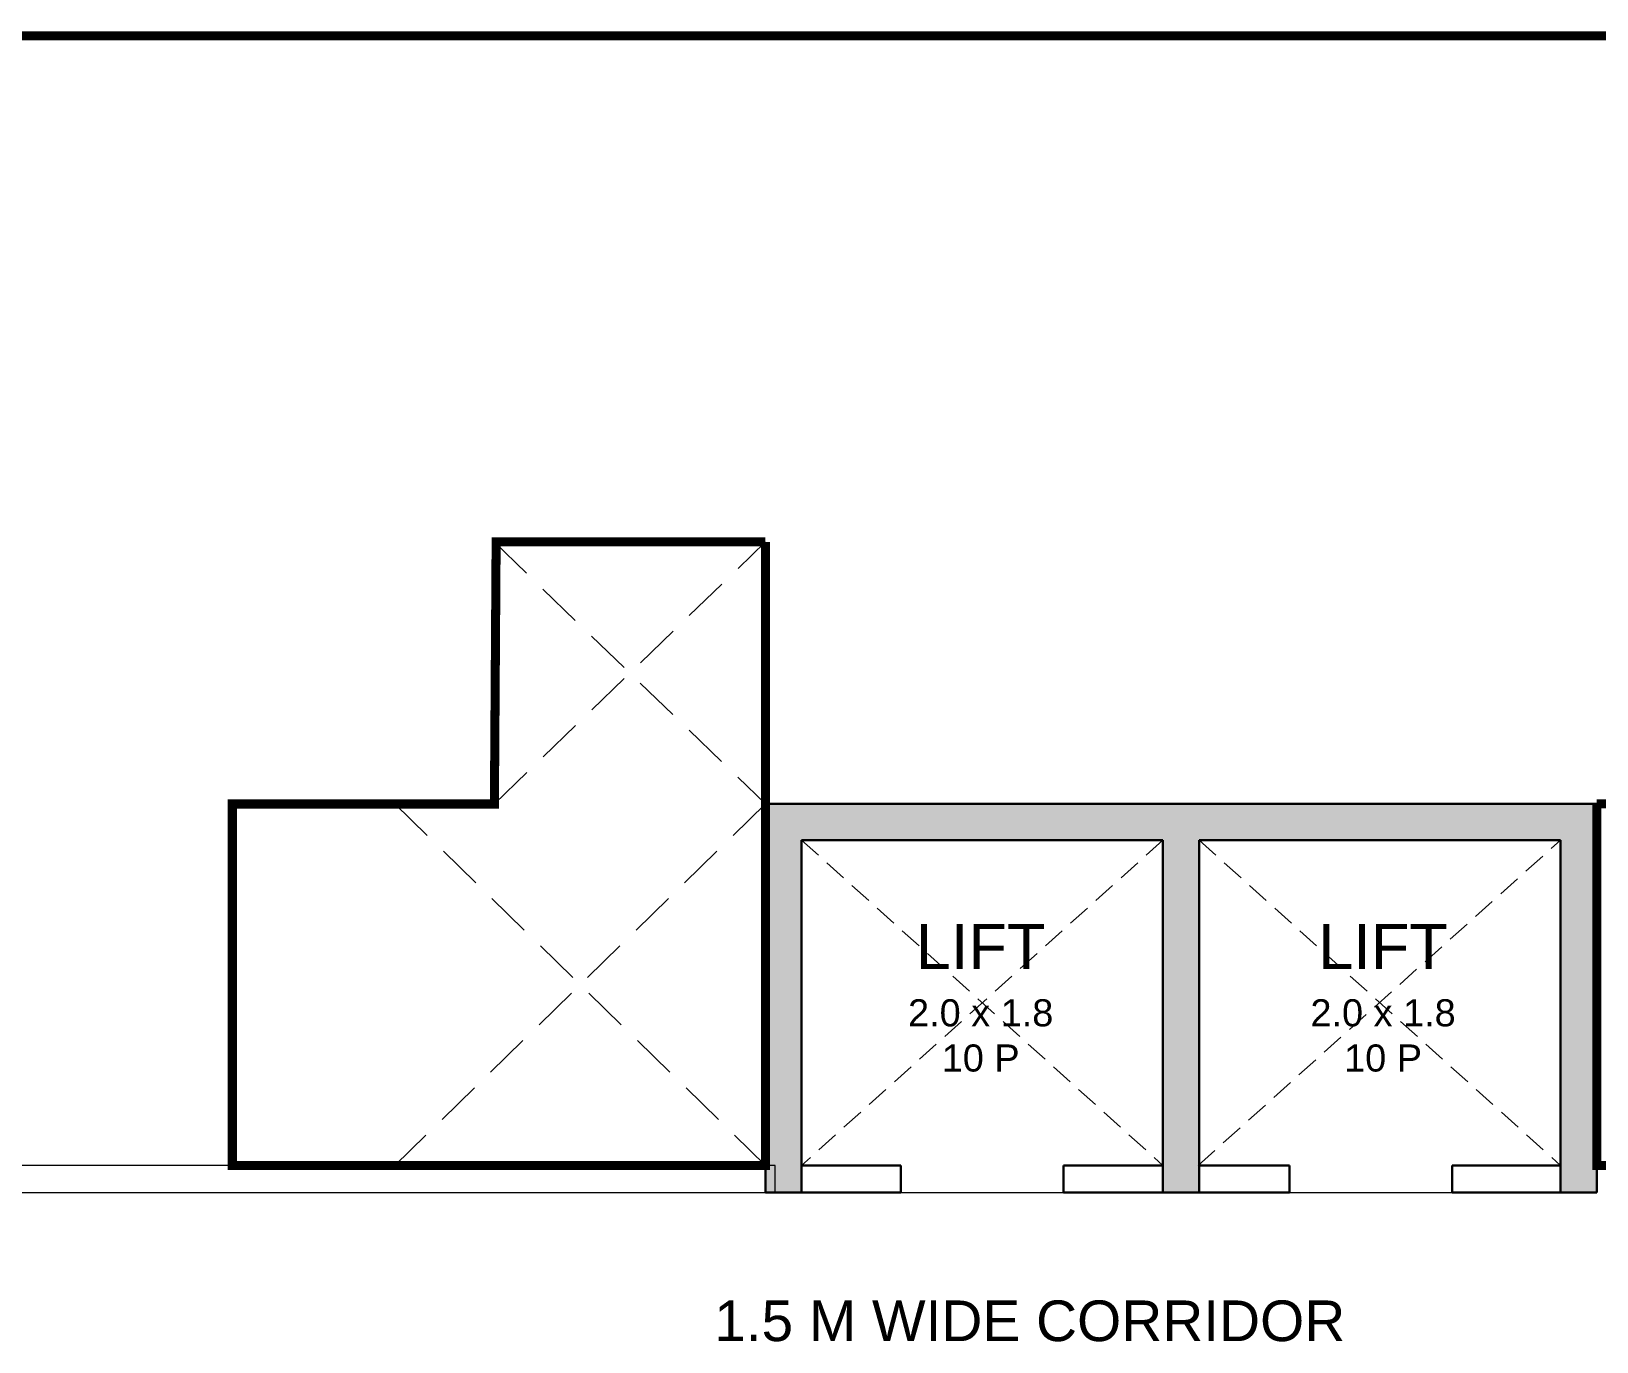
# Model space of a CAD drawing. Header units: inches. Extents: x 27644242 to 29005101, y -955243 to 216979.
# Drawn here: x 28739331 to 28747994, y -666294 to -659044 of the extents above; entities that cross this region are included whole.
import ezdxf

# ---------------------------------------------------------------- set-up
doc = ezdxf.new("R2010")
doc.units = ezdxf.units.IN
doc.header["$MEASUREMENT"] = 0
doc.linetypes.add('DASHED2', pattern=[0.375, 0.25, -0.125])
doc.linetypes.add('HIDDEN', pattern=[0.375, 0.25, -0.125])
for name, color, linetype, lineweight in [('AHC-A-COLUMN', 210, 'Continuous', 30), ('AHC-A-DUCT', 14, 'HIDDEN', 5), ('Columns', 1, 'Continuous', 25), ('ELEVATION', 40, 'Continuous', 13), ('FURN', 250, 'Continuous', 0), ('WALL', 7, 'Continuous', 20)]:
    doc.layers.add(name, color=color, linetype=linetype, lineweight=lineweight)
doc.layers.add('text', color=7, linetype='Continuous')
doc.styles.add('AMITS', font='arial.ttf')

# ---------------------------------------------------------------- blocks, each defined once
blk = doc.blocks.new('FFFF')
at = {"layer": 'Columns', "ltscale": 500, "transparency": 33554610}
h = blk.add_hatch(color=256, dxfattribs=at)
h.dxf.hatch_style = 1
h.paths.add_polyline_path([(27448525.2, -46437.6), (27450525.2, -46437.6), (27450525.2, -48237.6), (27450525.2, -48387.6), (27450725.2, -48387.6), (27450725.2, -46237.6), (27446125.2, -46237.6), (27446125.2, -48387.6), (27446325.2, -48387.6), (27446325.2, -48237.6), (27446325.2, -46437.6), (27448325.2, -46437.6), (27448325.2, -48237.6), (27448325.2, -48387.6), (27448525.2, -48387.6), (27448525.2, -48237.6), (27448519.5, -48237.6), (27448525.2, -48232.4)])
at = {"color": 8, "ltscale": 500}
for p, q in [((27446325.2, -46437.6), (27448325.2, -48237.6)), ((27448325.2, -46437.6), (27446325.2, -48237.6)), ((27448519.5, -48237.6), (27450525.2, -46437.6)), ((27448525.2, -46437.6), (27450525.2, -48237.6))]:
    blk.add_line(p, q, dxfattribs=at)
at = {"layer": 'AHC-A-COLUMN', "ltscale": 500}
for p, q in [((27446125.2, -48387.6), (27446125.2, -46237.6)), ((27446125.2, -46237.6), (27450725.2, -46237.6)), ((27450725.2, -48387.6), (27450725.2, -46237.6)), ((27446325.2, -46437.6), (27448325.2, -46437.6)), ((27446325.2, -48387.6), (27446325.2, -46437.6)), ((27448325.2, -48387.6), (27448325.2, -46437.6)), ((27450525.2, -46437.6), (27448525.2, -46437.6)), ((27448525.2, -48387.6), (27448525.2, -46437.6)), ((27450525.2, -48387.6), (27450525.2, -46437.6)), ((27446325.2, -48237.6), (27446875.2, -48237.6)), ((27446875.2, -48237.6), (27446875.2, -48387.6)), ((27447775.2, -48237.6), (27447775.2, -48387.6)), ((27447775.2, -48237.6), (27448325.2, -48237.6)), ((27448519.5, -48237.6), (27449025.2, -48237.6)), ((27449025.2, -48237.6), (27449025.2, -48387.6)), ((27449925.2, -48237.6), (27449925.2, -48387.6)), ((27449925.2, -48237.6), (27450525.2, -48237.6)), ((27446125.2, -48387.6), (27446875.2, -48387.6)), ((27447775.2, -48387.6), (27449025.2, -48387.6)), ((27449925.2, -48387.6), (27450725.2, -48387.6))]:
    blk.add_line(p, q, dxfattribs=at)
at = {"layer": 'FURN', "ltscale": 500}
blk.add_line((27446875.2, -48387.6), (27449925.2, -48387.6), dxfattribs=at)
at = {"layer": 'text', "ltscale": 100, "char_height": 300, "width": 1823.983, "attachment_point": 1, "style": 'AMITS'}
for insert in [(27446404.4, -46901.2), (27448631.1, -46901.2)]:
    blk.add_mtext('\\pxqc;{\\H0.833333x;LIFT\\P\\H0.6x;2.0 x 1.8\\P10 P}', dxfattribs=dict(at, insert=insert))

msp = doc.modelspace()

# ---------------------------------------------------------------- linework, layer by layer
at = {"layer": 'AHC-A-DUCT', "linetype": 'DASHED2', "ltscale": 1000}
for p, q in [((28741892.2, -661869.3), (28743393.9, -663319.2)), ((28741894.1, -663319.2), (28743394.2, -661869.3)), ((28743393.9, -663319.2), (28741343.9, -665319.3)), ((28741343.9, -663319.3), (28743393.9, -665319.3))]:
    msp.add_line(p, q, dxfattribs=at)
at = {"layer": 'ELEVATION', "ltscale": 500, "const_width": 50}
for points in [[(28718992.3, -665469.3), (28704343.9, -665469.3), (28704343.9, -659069.3), (28770193.9, -659069), (28770176.4, -664069.3), (28767791, -664069.3), (28767791, -665469.3), (28761941.1, -665469.3)], [(28743393.7, -661869.3), (28743393.9, -665319.3), (28740443.9, -665319.3), (28740443.9, -663319.3), (28741894.1, -663319.3), (28741903.7, -661869.3), (28743393.9, -661869.3)], [(28747993.9, -663319.2), (28748594.1, -663319.3), (28748594.1, -661869.3), (28750843.9, -661869.3), (28750843.9, -663319.3), (28752643.7, -663319.3), (28752643.7, -665319.3), (28747993.9, -665319.3), (28747993.9, -663319.3)]]:
    msp.add_lwpolyline(points, dxfattribs=at)
at = {"layer": 'WALL', "ltscale": 500}
msp.add_lwpolyline([(28728943.8, -665469.3), (28743447.4, -665469.3), (28743447.4, -665319.3), (28728943.8, -665319.3)], close=True, dxfattribs=at)

# ---------------------------------------------------------------- block references
at = {"layer": 'AHC-A-DUCT', "ltscale": 500}
msp.add_blockref('FFFF', (1297268.7, -617081.7), dxfattribs=at)

# ---------------------------------------------------------------- texts
at = {"layer": 'text', "ltscale": 100, "insert": (28741957.9, -666066.2), "char_height": 225, "width": 5797.075, "attachment_point": 1, "style": 'AMITS'}
msp.add_mtext('\\pxqc;1.5 M WIDE CORRIDOR', dxfattribs=at)

doc.saveas('drawing.dxf')
